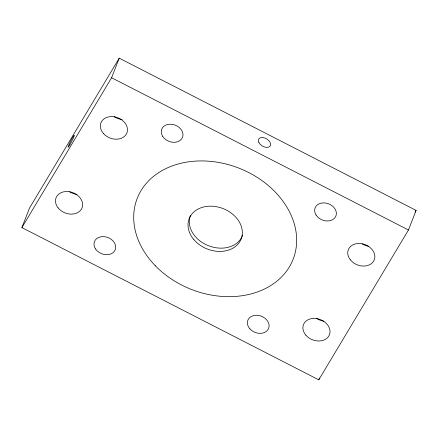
<?xml version="1.0" encoding="UTF-8"?>
<svg xmlns="http://www.w3.org/2000/svg" width="438" height="438" viewBox="0 0 438 438"><rect width="100%" height="100%" fill="white"/><g stroke="black" fill="none" stroke-linecap="round" stroke-linejoin="round"><path stroke-width="0.66" d="M21.9 227.596L29.538 208.012L119.229 58.161L416.1 210.404L408.462 229.988L318.771 379.839L21.9 227.596L111.591 77.745L119.229 58.161M318.771 379.839L319.51 377.945M415.049 212.156L416.1 210.404M111.591 77.745L408.462 229.988M122.06 119.525A13.95 10.857 21.3 0 1 114.181 116.639M77.039 194.428A13.95 10.857 21.3 0 1 69.686 191.795M368.495 246.26A13.95 10.857 21.3 0 1 362.275 243.961M323.781 321.207A13.95 10.857 21.3 0 1 316.537 318.306M242.685 235.009A27.895 21.708 21.3 0 1 209.025 245.932A27.895 21.708 21.3 0 1 190.442 215.452M69.839 144.879A6.696 0.547 -62.9 0 0 74.285 135.337A6.696 0.547 -62.9 0 0 69.472 143.522A6.696 0.547 -62.9 0 0 69.839 144.879M258.957 142.64A6.696 4.166 30.9 0 0 269.545 146.637A6.696 4.166 30.9 0 0 264.941 138.047A6.696 4.166 30.9 0 0 258.957 142.64M103.456 133.541A13.95 10.857 21.3 0 0 126.642 133.563A13.95 10.857 21.3 0 0 111.624 116.585A13.95 10.857 21.3 0 0 103.456 133.541M58.134 207.902A13.95 10.857 21.3 0 0 81.506 209.036A13.95 10.857 21.3 0 0 67.545 191.526A13.95 10.857 21.3 0 0 58.134 207.902M350.263 259.707A13.95 10.857 21.3 0 0 373.669 261.108A13.95 10.857 21.3 0 0 359.97 243.484A13.95 10.857 21.3 0 0 350.263 259.707M305.855 335.169A13.95 10.857 21.3 0 0 329.108 335.524A13.95 10.857 21.3 0 0 314.402 318.382A13.95 10.857 21.3 0 0 305.855 335.169M162.607 136.234A11.158 8.683 21.3 0 0 181.425 139.191A11.158 8.683 21.3 0 0 172.337 124.381A11.158 8.683 21.3 0 0 162.607 136.234M316.116 215.091A11.158 8.683 21.3 0 0 334.933 217.691A11.158 8.683 21.3 0 0 325.472 203.002A11.158 8.683 21.3 0 0 316.116 215.091M95.566 248.981A11.158 8.683 21.3 0 0 114.384 251.286A11.158 8.683 21.3 0 0 104.616 236.706A11.158 8.683 21.3 0 0 95.566 248.981M249.928 328.894A11.158 8.683 21.3 0 0 268.456 328.79A11.158 8.683 21.3 0 0 256.334 315.267A11.158 8.683 21.3 0 0 249.928 328.894M155.216 265.642A83.691 65.131 21.3 0 0 292.945 259.729A83.691 65.131 21.3 0 0 197.385 161.009A83.691 65.131 21.3 0 0 155.216 265.642M193.864 239.613A27.895 21.708 21.3 0 0 240.418 240.588A27.895 21.708 21.3 0 0 211.258 206.178A27.895 21.708 21.3 0 0 193.864 239.613"/></g></svg>
